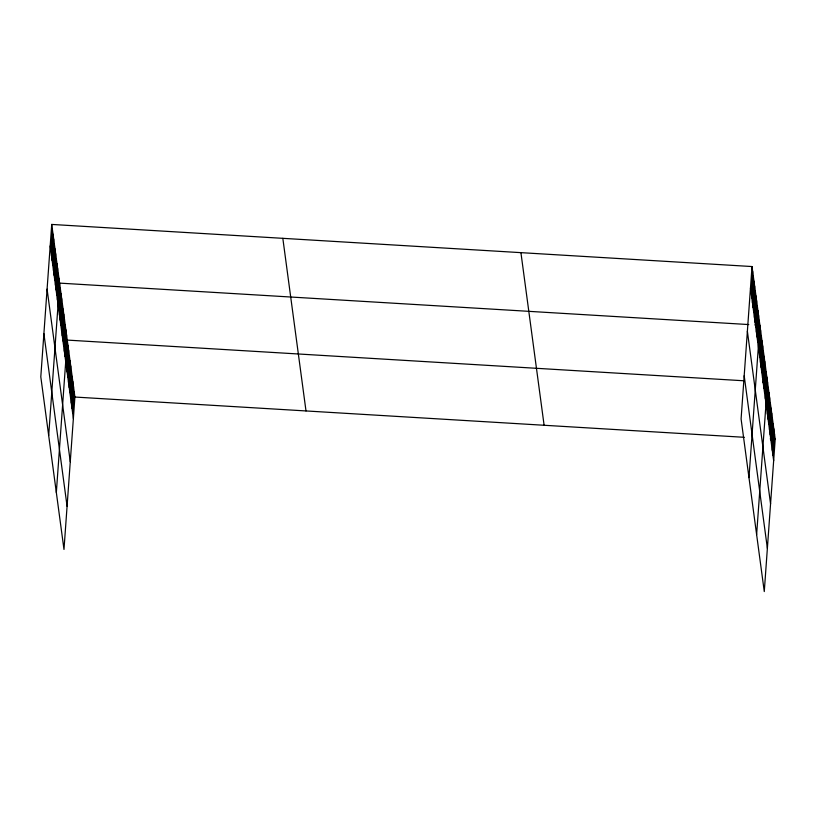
<?xml version="1.0" encoding="UTF-8"?>
<svg xmlns="http://www.w3.org/2000/svg" width="816" height="816" viewBox="0 0 816 816"><rect width="100%" height="100%" fill="white"/><g stroke="black" fill="none" stroke-linecap="round" stroke-linejoin="round"><path stroke-width="1.22" d="M51.724 224.431L40.8 376.839L63.985 549.454L74.909 397.045L51.724 224.431L752.015 266.546L775.2 439.161L764.276 591.569L741.091 418.955L752.015 266.546M50.837 250.838L52.377 229.327M51.5 255.724L53.04 234.212M52.153 260.62L53.693 239.108M52.805 265.506L54.356 243.994M53.468 270.402L55.009 248.89M54.121 275.288L55.661 253.776M54.784 280.184L56.324 258.672M55.437 285.07L56.977 263.558M56.09 289.966L57.64 268.454M56.753 294.851L58.293 273.34M57.406 299.747L58.946 278.236M48.685 435.53L59.609 283.121L748.772 324.564M58.762 309.815L60.302 288.303M59.456 314.986L60.996 293.485M60.149 320.168L61.69 298.656M60.843 325.349L62.393 303.838M61.547 330.531L63.087 309.019M62.24 335.702L63.781 314.191M62.934 340.884L64.474 319.372M63.628 346.066L65.168 324.554M64.321 351.237L65.872 329.725M65.025 356.419L66.565 334.907M56.335 492.497L67.259 340.088L744.07 380.786M66.412 366.772L67.952 345.27M67.106 371.953L68.646 350.441M67.799 377.135L69.34 355.623M68.493 382.306L70.043 360.805M69.197 387.488L70.737 365.976M69.89 392.669L71.431 371.158M70.584 397.851L72.124 376.339M71.278 403.022L72.818 381.511M71.971 408.204L73.522 386.692M72.675 413.386L74.215 391.874M751.128 292.944L752.668 271.432M751.791 297.84L753.331 276.328M752.444 302.726L753.984 281.214M753.107 307.622L754.647 286.11M753.76 312.508L755.3 290.996M754.412 317.404L755.953 295.892M755.075 322.289L756.616 300.778M755.728 327.185L757.268 305.674M756.391 332.071L757.931 310.559M757.044 336.957L758.584 315.455M757.697 341.853L759.237 320.341M748.976 477.635L759.9 325.237L754.953 324.931M759.053 351.92L760.594 330.409M759.747 357.102L761.287 335.59M760.441 362.284L761.981 340.772M761.134 367.455L762.685 345.943M761.838 372.637L763.378 351.125M762.532 377.818L764.072 356.306M763.225 382.99L764.765 361.478M763.919 388.171L765.459 366.659M764.612 393.353L766.163 371.841M765.316 398.524L766.856 377.023M756.626 534.602L767.55 382.194L762.603 381.898M766.703 408.887L768.244 387.376M767.397 414.059L768.937 392.557M768.091 419.24L769.631 397.729M768.794 424.422L770.335 402.91M769.488 429.593L771.028 408.092M770.182 434.775L771.722 413.263M770.875 439.957L772.415 418.445M771.569 445.138L773.109 423.626M772.262 450.31L773.813 428.798M772.966 455.491L774.506 433.979M74.909 397.045L744.304 437.305M770.253 438.865L775.2 439.161M750.475 288.058L773.66 460.673M747.374 331.255L770.559 503.86M744.192 375.758L767.377 548.372M520.924 252.644L544.109 425.258M282.826 238.333L306 410.948M50.184 245.942L73.369 418.557M47.083 289.139L70.268 461.754M43.901 333.642L67.075 506.257"/></g></svg>
